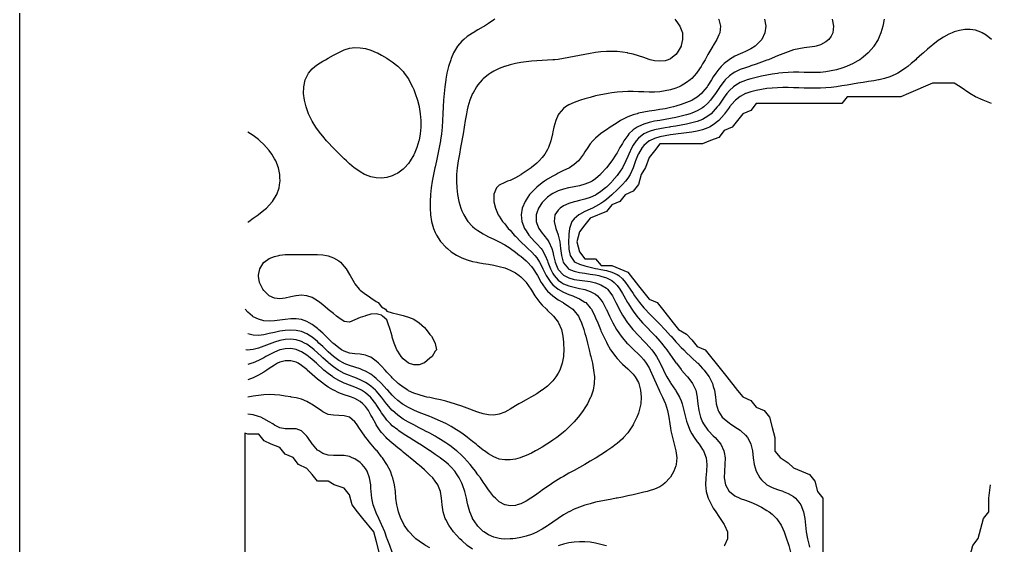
# Model space of a CAD drawing. Header units: metres. Extents: x 0 to 110, y 0 to 110.
# Drawn here: x 0 to 39.82, y 21.54 to 43.13 of the extents above; entities that cross this region are included whole.
import ezdxf

# ---------------------------------------------------------------- set-up
doc = ezdxf.new("R2010")
doc.units = ezdxf.units.M
for name, color, linetype in [('islands', 7, 'Continuous'), ('laser', 7, 'Continuous'), ('outline', 7, 'Continuous')]:
    doc.layers.add(name, color=color, linetype=linetype)

msp = doc.modelspace()

# ---------------------------------------------------------------- linework, layer by layer
at = {"layer": 'islands'}
for points in [[(39.9, 39.68), (39.55, 39.82), (39.24, 39.95), (39.01, 40.09), (38.61, 40.37), (38.36, 40.51), (37.48, 40.51), (36.49, 40.09), (36.17, 39.95), (33.97, 39.95), (33.75, 39.68), (30.24, 39.68), (30.02, 39.4), (29.69, 39.26), (29.47, 38.99), (29.25, 38.71), (28.92, 38.57), (28.7, 38.29), (28.36, 38.16), (28.04, 38.02), (26.28, 38.02), (26.06, 37.74), (25.85, 37.46), (25.7, 37.05), (25.52, 36.77), (25.41, 36.36), (25.19, 36.08), (24.86, 35.94), (24.64, 35.66), (24.31, 35.53), (24.09, 35.25), (23.43, 34.97), (23.21, 34.7), (22.99, 34.42), (22.88, 34), (22.99, 33.59), (23.21, 33.31), (23.65, 33.31), (23.87, 33.03), (24.31, 33.03), (24.64, 32.9), (24.97, 32.76), (25.41, 32.2), (25.63, 31.93), (25.85, 31.65), (26.17, 31.51), (26.39, 31.24), (26.83, 30.68), (27.05, 30.41), (27.38, 30.22), (27.6, 29.99), (27.82, 29.71), (28.15, 29.58), (28.81, 28.74), (29.03, 28.47), (29.47, 27.91), (29.69, 27.64), (30.02, 27.5), (30.24, 27.22), (30.57, 27.08), (30.79, 26.81), (30.9, 26.39), (31.01, 25.98), (31.01, 25.42), (31.22, 25.15), (31.55, 24.94), (31.77, 24.73), (32.1, 24.59), (32.43, 24.46), (32.65, 24.18), (32.76, 23.76), (32.98, 23.49), (32.98, 21.27)], [(14.76, 21.27), (14.65, 21.69), (14.54, 22.1), (14.1, 22.66), (13.88, 22.93), (13.66, 23.21), (13.55, 23.62), (13.33, 23.9), (12.92, 24.04), (12.67, 24.18), (12.23, 24.18), (12.01, 24.46), (11.79, 24.71), (11.46, 24.87), (11.24, 25.15), (10.91, 25.29), (10.69, 25.56), (10.33, 25.7), (10.04, 25.84), (9.82, 26.12), (9.38, 26.12), (9.25, 26.16), (9.25, 9.25)], [(39.02, 21.13), (39.13, 21.55), (39.35, 21.83), (39.46, 22.24), (39.57, 22.66), (39.79, 22.93), (39.79, 23.49), (39.85, 24.04)]]:
    msp.add_lwpolyline(points, dxfattribs=at)
at = {"layer": 'laser'}
for points in [[(19.515, 43.137), (19.477, 43.11), (19.258, 42.965), (19.084, 42.86), (19.038, 42.832), (18.819, 42.705), (18.618, 42.584), (18.599, 42.572), (18.38, 42.424), (18.237, 42.307), (18.16, 42.235), (17.987, 42.03), (17.94, 41.964), (17.821, 41.753), (17.721, 41.526), (17.703, 41.476), (17.615, 41.2), (17.547, 40.923), (17.501, 40.682), (17.495, 40.646), (17.457, 40.369), (17.429, 40.093), (17.409, 39.816), (17.394, 39.539), (17.381, 39.262), (17.367, 38.986), (17.346, 38.709), (17.318, 38.432), (17.282, 38.17), (17.28, 38.155), (17.231, 37.878), (17.174, 37.602), (17.114, 37.325), (17.062, 37.084), (17.054, 37.048), (16.996, 36.771), (16.945, 36.495), (16.904, 36.218), (16.874, 35.941), (16.857, 35.664), (16.857, 35.387), (16.876, 35.111), (16.919, 34.834), (16.994, 34.557), (17.062, 34.388), (17.112, 34.28), (17.282, 34.018), (17.293, 34.004), (17.501, 33.78), (17.563, 33.727), (17.721, 33.598), (17.94, 33.462), (17.966, 33.45), (18.16, 33.347), (18.38, 33.263), (18.599, 33.205), (18.768, 33.173), (18.819, 33.162), (19.038, 33.121), (19.258, 33.084), (19.477, 33.044), (19.697, 32.995), (19.917, 32.934), (20.015, 32.897), (20.136, 32.846), (20.356, 32.727), (20.517, 32.62), (20.575, 32.574), (20.795, 32.349), (20.8, 32.343), (20.985, 32.066), (21.015, 32.021), (21.157, 31.789), (21.234, 31.679), (21.364, 31.513), (21.454, 31.405), (21.629, 31.236), (21.673, 31.189), (21.893, 30.983), (21.919, 30.959), (22.112, 30.709), (22.131, 30.682), (22.243, 30.406), (22.305, 30.129), (22.332, 29.885), (22.335, 29.852), (22.343, 29.575), (22.332, 29.345), (22.329, 29.299), (22.277, 29.022), (22.18, 28.745), (22.112, 28.611), (22.021, 28.468), (21.893, 28.306), (21.782, 28.191), (21.673, 28.09), (21.454, 27.918), (21.448, 27.915), (21.234, 27.775), (21.015, 27.648), (20.995, 27.638), (20.795, 27.527), (20.575, 27.404), (20.501, 27.361), (20.356, 27.272), (20.136, 27.136), (20.045, 27.084), (19.917, 27.016), (19.697, 26.932), (19.477, 26.897), (19.258, 26.906), (19.038, 26.951), (18.819, 27.016), (18.623, 27.084), (18.599, 27.092), (18.38, 27.177), (18.16, 27.259), (17.94, 27.333), (17.853, 27.361), (17.721, 27.403), (17.501, 27.466), (17.282, 27.52), (17.062, 27.568), (16.843, 27.613), (16.726, 27.638), (16.623, 27.662), (16.403, 27.723), (16.184, 27.799), (15.964, 27.897), (15.935, 27.915), (15.745, 28.038), (15.551, 28.191), (15.525, 28.213), (15.305, 28.426), (15.265, 28.468), (15.086, 28.662), (15.005, 28.745), (14.866, 28.9), (14.736, 29.022), (14.647, 29.112), (14.427, 29.267), (14.346, 29.299), (14.208, 29.356), (13.988, 29.392), (13.768, 29.409), (13.549, 29.443), (13.329, 29.517), (13.224, 29.575), (13.11, 29.65), (12.89, 29.828), (12.864, 29.852), (12.671, 30.044), (12.582, 30.129), (12.451, 30.259), (12.282, 30.406), (12.231, 30.452), (12.012, 30.62), (11.895, 30.682), (11.792, 30.743), (11.573, 30.819), (11.353, 30.846), (11.134, 30.84), (10.914, 30.815), (10.694, 30.786), (10.475, 30.762), (10.255, 30.752), (10.036, 30.769), (9.816, 30.826), (9.596, 30.934), (9.56, 30.959), (9.377, 31.121), (9.268, 31.236)], [(28.698, 43.137), (28.7, 43.131), (28.773, 42.86), (28.74, 42.584), (28.7, 42.502), (28.623, 42.307), (28.48, 42.065), (28.463, 42.03), (28.299, 41.753), (28.261, 41.692), (28.138, 41.476), (28.041, 41.31), (27.975, 41.2), (27.821, 40.964), (27.791, 40.923), (27.602, 40.711), (27.529, 40.646), (27.382, 40.538), (27.163, 40.409), (27.078, 40.369), (26.943, 40.315), (26.724, 40.245), (26.504, 40.195), (26.284, 40.163), (26.065, 40.149), (25.845, 40.148), (25.626, 40.154), (25.406, 40.161), (25.186, 40.167), (24.967, 40.167), (24.747, 40.159), (24.528, 40.143), (24.308, 40.117), (24.157, 40.093), (24.089, 40.082), (23.869, 40.039), (23.649, 39.989), (23.43, 39.933), (23.21, 39.872), (23.028, 39.816), (22.991, 39.804), (22.771, 39.724), (22.552, 39.623), (22.416, 39.539), (22.332, 39.475), (22.145, 39.262), (22.112, 39.209), (22.015, 38.986), (21.935, 38.709), (21.893, 38.524), (21.875, 38.432), (21.813, 38.155), (21.721, 37.878), (21.673, 37.787), (21.571, 37.602), (21.454, 37.46), (21.332, 37.325), (21.234, 37.239), (21.015, 37.058), (21.002, 37.048), (20.795, 36.901), (20.597, 36.771), (20.575, 36.756), (20.356, 36.629), (20.136, 36.527), (20.034, 36.495), (19.917, 36.442), (19.697, 36.335), (19.574, 36.218), (19.477, 35.966), (19.472, 35.941), (19.471, 35.664), (19.477, 35.64), (19.533, 35.387), (19.655, 35.111), (19.697, 35.055), (19.833, 34.834), (19.917, 34.746), (20.057, 34.557), (20.136, 34.482), (20.309, 34.28), (20.356, 34.238), (20.575, 34.011), (20.582, 34.004), (20.795, 33.802), (20.873, 33.727), (21.015, 33.593), (21.148, 33.45), (21.234, 33.346), (21.343, 33.173), (21.454, 32.97), (21.486, 32.897), (21.622, 32.62), (21.673, 32.536), (21.806, 32.343), (21.893, 32.244), (22.11, 32.066), (22.112, 32.064), (22.332, 31.937), (22.552, 31.846), (22.716, 31.789), (22.771, 31.765), (22.991, 31.663), (23.21, 31.535), (23.241, 31.513), (23.43, 31.302), (23.478, 31.236), (23.622, 30.959), (23.649, 30.893), (23.737, 30.682), (23.849, 30.406), (23.869, 30.355), (23.969, 30.129), (24.089, 29.882), (24.105, 29.852), (24.265, 29.575), (24.308, 29.506), (24.462, 29.299), (24.528, 29.214), (24.716, 29.022), (24.747, 28.988), (24.967, 28.794), (25.025, 28.745), (25.186, 28.578), (25.274, 28.468), (25.406, 28.234), (25.425, 28.191), (25.493, 27.915), (25.519, 27.638), (25.501, 27.361), (25.44, 27.084), (25.406, 26.978), (25.336, 26.808), (25.202, 26.531), (25.186, 26.503), (25.028, 26.254), (24.967, 26.174), (24.797, 25.977), (24.747, 25.929), (24.528, 25.732), (24.49, 25.701), (24.308, 25.566), (24.107, 25.424), (24.089, 25.412), (23.869, 25.272), (23.672, 25.147), (23.649, 25.134), (23.43, 25.003), (23.21, 24.874), (23.204, 24.87), (22.991, 24.751), (22.771, 24.628), (22.71, 24.593), (22.552, 24.507), (22.332, 24.382), (22.221, 24.317), (22.112, 24.252), (21.893, 24.115), (21.778, 24.04), (21.673, 23.968), (21.454, 23.814), (21.38, 23.763), (21.234, 23.655), (21.015, 23.502), (20.988, 23.486), (20.795, 23.364), (20.575, 23.256), (20.424, 23.21), (20.356, 23.189), (20.136, 23.172), (19.941, 23.21), (19.917, 23.215), (19.697, 23.335), (19.539, 23.486), (19.477, 23.542), (19.311, 23.763), (19.258, 23.824), (19.116, 24.04), (19.038, 24.138), (18.923, 24.317), (18.819, 24.451), (18.721, 24.593), (18.599, 24.744), (18.502, 24.87), (18.38, 25.007), (18.252, 25.147), (18.16, 25.237), (17.954, 25.424), (17.94, 25.435), (17.721, 25.606), (17.586, 25.701), (17.501, 25.758), (17.282, 25.897), (17.147, 25.977), (17.062, 26.026), (16.843, 26.148), (16.646, 26.254), (16.623, 26.266), (16.403, 26.378), (16.184, 26.49), (16.109, 26.531), (15.964, 26.607), (15.745, 26.736), (15.643, 26.808), (15.525, 26.891), (15.311, 27.084), (15.305, 27.089), (15.086, 27.343), (15.073, 27.361), (14.866, 27.628), (14.859, 27.638), (14.647, 27.885), (14.617, 27.915), (14.427, 28.086), (14.276, 28.191), (14.208, 28.237), (13.988, 28.348), (13.768, 28.435), (13.679, 28.468), (13.549, 28.517), (13.329, 28.609), (13.11, 28.725), (13.079, 28.745), (12.89, 28.872), (12.703, 29.022), (12.671, 29.049), (12.451, 29.247), (12.396, 29.299), (12.231, 29.453), (12.093, 29.575), (12.012, 29.645), (11.792, 29.804), (11.703, 29.852), (11.573, 29.919), (11.353, 29.984), (11.134, 30.006), (10.914, 29.995), (10.694, 29.956), (10.475, 29.894), (10.357, 29.852), (10.255, 29.812), (10.036, 29.723), (9.816, 29.642), (9.596, 29.586), (9.47, 29.575), (9.377, 29.567), (9.292, 29.575)], [(26.903, 43.137), (26.943, 43.093), (27.109, 42.86), (27.163, 42.722), (27.208, 42.584), (27.219, 42.307), (27.163, 42.06), (27.155, 42.03), (26.995, 41.753), (26.943, 41.694), (26.724, 41.518), (26.629, 41.476), (26.504, 41.433), (26.284, 41.412), (26.065, 41.435), (25.892, 41.476), (25.845, 41.49), (25.626, 41.568), (25.406, 41.643), (25.186, 41.705), (24.967, 41.752), (24.962, 41.753), (24.747, 41.791), (24.528, 41.813), (24.308, 41.82), (24.089, 41.814), (23.869, 41.796), (23.649, 41.767), (23.574, 41.753), (23.43, 41.73), (23.21, 41.689), (22.991, 41.646), (22.771, 41.603), (22.552, 41.562), (22.332, 41.524), (22.112, 41.492), (21.98, 41.476), (21.893, 41.468), (21.673, 41.452), (21.454, 41.439), (21.234, 41.427), (21.015, 41.412), (20.795, 41.391), (20.575, 41.362), (20.356, 41.322), (20.136, 41.269), (19.917, 41.201), (19.913, 41.2), (19.697, 41.116), (19.477, 41.012), (19.33, 40.923), (19.258, 40.876), (19.038, 40.698), (18.987, 40.646), (18.819, 40.449), (18.763, 40.369), (18.603, 40.093), (18.599, 40.085), (18.493, 39.816), (18.409, 39.539), (18.38, 39.418), (18.347, 39.262), (18.3, 38.986), (18.257, 38.709), (18.211, 38.432), (18.16, 38.158), (18.16, 38.155), (18.109, 37.878), (18.056, 37.602), (18.007, 37.325), (17.968, 37.048), (17.945, 36.771), (17.94, 36.52), (17.94, 36.495), (17.94, 36.483), (17.953, 36.218), (17.984, 35.941), (18.037, 35.664), (18.117, 35.387), (18.16, 35.281), (18.235, 35.111), (18.38, 34.879), (18.411, 34.834), (18.599, 34.637), (18.688, 34.557), (18.819, 34.465), (19.038, 34.332), (19.129, 34.28), (19.258, 34.217), (19.477, 34.112), (19.692, 34.004), (19.697, 34.001), (19.917, 33.878), (20.136, 33.741), (20.155, 33.727), (20.356, 33.582), (20.529, 33.45), (20.575, 33.414), (20.795, 33.226), (20.849, 33.173), (21.015, 32.991), (21.082, 32.897), (21.234, 32.663), (21.257, 32.62), (21.414, 32.343), (21.454, 32.282), (21.606, 32.066), (21.673, 31.985), (21.886, 31.789), (21.893, 31.783), (22.112, 31.622), (22.311, 31.513), (22.332, 31.498), (22.552, 31.35), (22.713, 31.236), (22.771, 31.172), (22.943, 30.959), (22.991, 30.865), (23.075, 30.682), (23.167, 30.406), (23.21, 30.248), (23.243, 30.129), (23.312, 29.852), (23.382, 29.575), (23.43, 29.38), (23.451, 29.299), (23.515, 29.022), (23.568, 28.745), (23.598, 28.468), (23.593, 28.191), (23.543, 27.915), (23.448, 27.638), (23.43, 27.598), (23.314, 27.361), (23.21, 27.188), (23.144, 27.084), (22.991, 26.876), (22.937, 26.808), (22.771, 26.618), (22.69, 26.531), (22.552, 26.396), (22.397, 26.254), (22.332, 26.199), (22.112, 26.022), (22.054, 25.977), (21.893, 25.862), (21.673, 25.714), (21.653, 25.701), (21.454, 25.579), (21.234, 25.453), (21.178, 25.424), (21.015, 25.341), (20.795, 25.24), (20.575, 25.156), (20.546, 25.147), (20.356, 25.092), (20.136, 25.056), (19.917, 25.054), (19.697, 25.094), (19.563, 25.147), (19.477, 25.179), (19.258, 25.306), (19.095, 25.424), (19.038, 25.463), (18.819, 25.638), (18.745, 25.701), (18.599, 25.818), (18.395, 25.977), (18.38, 25.989), (18.16, 26.151), (18.006, 26.254), (17.94, 26.297), (17.721, 26.429), (17.53, 26.531), (17.501, 26.546), (17.282, 26.653), (17.062, 26.749), (16.916, 26.808), (16.843, 26.837), (16.623, 26.922), (16.403, 27.006), (16.211, 27.084), (16.184, 27.096), (15.964, 27.203), (15.745, 27.332), (15.705, 27.361), (15.525, 27.5), (15.381, 27.638), (15.305, 27.711), (15.121, 27.915), (15.086, 27.952), (14.866, 28.189), (14.864, 28.191), (14.647, 28.401), (14.56, 28.468), (14.427, 28.574), (14.208, 28.7), (14.095, 28.745), (13.988, 28.79), (13.768, 28.86), (13.549, 28.928), (13.329, 29.013), (13.314, 29.022), (13.11, 29.14), (12.891, 29.299), (12.89, 29.299), (12.671, 29.497), (12.587, 29.575), (12.451, 29.708), (12.295, 29.852), (12.231, 29.911), (12.012, 30.09), (11.953, 30.129), (11.792, 30.234), (11.573, 30.327), (11.353, 30.373), (11.134, 30.382), (10.914, 30.366), (10.694, 30.334), (10.475, 30.291), (10.255, 30.241), (10.036, 30.194), (9.816, 30.164), (9.596, 30.171), (9.377, 30.227)], [(30.579, 43.137), (30.63, 42.86), (30.598, 42.584), (30.466, 42.307), (30.456, 42.296), (30.237, 42.07), (30.193, 42.03), (30.017, 41.925), (29.798, 41.811), (29.681, 41.753), (29.578, 41.713), (29.358, 41.617), (29.139, 41.485), (29.127, 41.476), (28.919, 41.32), (28.805, 41.2), (28.7, 41.084), (28.582, 40.923), (28.48, 40.772), (28.4, 40.646), (28.261, 40.426), (28.221, 40.369), (28.041, 40.139), (27.995, 40.093), (27.821, 39.947), (27.617, 39.816), (27.602, 39.808), (27.382, 39.717), (27.163, 39.637), (26.943, 39.566), (26.851, 39.539), (26.724, 39.51), (26.504, 39.467), (26.284, 39.431), (26.065, 39.4), (25.845, 39.368), (25.626, 39.329), (25.406, 39.279), (25.348, 39.262), (25.186, 39.218), (24.967, 39.136), (24.747, 39.025), (24.675, 38.986), (24.528, 38.891), (24.308, 38.744), (24.25, 38.709), (24.089, 38.595), (23.869, 38.444), (23.852, 38.432), (23.649, 38.265), (23.54, 38.155), (23.43, 38.023), (23.328, 37.878), (23.21, 37.697), (23.152, 37.602), (22.991, 37.385), (22.943, 37.325), (22.771, 37.183), (22.581, 37.048), (22.552, 37.034), (22.332, 36.93), (22.112, 36.82), (22.029, 36.771), (21.893, 36.706), (21.673, 36.577), (21.555, 36.495), (21.454, 36.426), (21.234, 36.247), (21.202, 36.218), (21.015, 36.028), (20.939, 35.941), (20.795, 35.732), (20.751, 35.664), (20.635, 35.387), (20.593, 35.111), (20.623, 34.834), (20.728, 34.557), (20.795, 34.455), (20.908, 34.28), (21.015, 34.161), (21.159, 34.004), (21.234, 33.928), (21.414, 33.727), (21.454, 33.674), (21.579, 33.45), (21.673, 33.223), (21.689, 33.173), (21.794, 32.897), (21.893, 32.709), (21.949, 32.62), (22.112, 32.438), (22.245, 32.343), (22.332, 32.288), (22.552, 32.199), (22.771, 32.141), (22.991, 32.096), (23.136, 32.066), (23.21, 32.047), (23.43, 31.971), (23.649, 31.853), (23.732, 31.789), (23.869, 31.626), (23.944, 31.513), (24.086, 31.236), (24.089, 31.229), (24.212, 30.959), (24.308, 30.762), (24.35, 30.682), (24.508, 30.406), (24.528, 30.374), (24.698, 30.129), (24.747, 30.065), (24.933, 29.852), (24.967, 29.816), (25.186, 29.604), (25.218, 29.575), (25.406, 29.399), (25.504, 29.299), (25.626, 29.162), (25.728, 29.022), (25.845, 28.831), (25.89, 28.745), (26.015, 28.468), (26.065, 28.348), (26.131, 28.191), (26.255, 27.915), (26.284, 27.85), (26.389, 27.638), (26.504, 27.379), (26.512, 27.361), (26.596, 27.084), (26.65, 26.808), (26.693, 26.531), (26.724, 26.359), (26.741, 26.254), (26.801, 25.977), (26.873, 25.701), (26.943, 25.424), (26.943, 25.424), (26.978, 25.147), (26.957, 24.87), (26.943, 24.82), (26.861, 24.593), (26.724, 24.355), (26.694, 24.317), (26.504, 24.111), (26.409, 24.04), (26.284, 23.954), (26.065, 23.854), (25.845, 23.786), (25.758, 23.763), (25.626, 23.73), (25.406, 23.679), (25.186, 23.629), (24.967, 23.581), (24.747, 23.535), (24.528, 23.492), (24.496, 23.486), (24.308, 23.451), (24.089, 23.41), (23.869, 23.366), (23.649, 23.317), (23.43, 23.261), (23.259, 23.21), (23.21, 23.196), (22.991, 23.12), (22.771, 23.031), (22.569, 22.933), (22.552, 22.925), (22.332, 22.803), (22.112, 22.66), (22.107, 22.656), (21.893, 22.51), (21.715, 22.379), (21.673, 22.353), (21.454, 22.216), (21.254, 22.102), (21.234, 22.093), (21.015, 22.004), (20.795, 21.932), (20.575, 21.876), (20.356, 21.836), (20.257, 21.826), (20.136, 21.815), (19.917, 21.812), (19.771, 21.826), (19.697, 21.834), (19.477, 21.89), (19.258, 21.984), (19.065, 22.102), (19.038, 22.123), (18.819, 22.336), (18.781, 22.379), (18.602, 22.656), (18.599, 22.662), (18.487, 22.933), (18.409, 23.21), (18.38, 23.334), (18.347, 23.486), (18.279, 23.763), (18.188, 24.04), (18.16, 24.098), (18.055, 24.317), (17.94, 24.493), (17.87, 24.593), (17.721, 24.76), (17.61, 24.87), (17.501, 24.963), (17.282, 25.134), (17.264, 25.147), (17.062, 25.284), (16.857, 25.424), (16.843, 25.433), (16.623, 25.574), (16.432, 25.701), (16.403, 25.718), (16.184, 25.854), (15.992, 25.977), (15.964, 25.994), (15.745, 26.131), (15.57, 26.254), (15.525, 26.285), (15.305, 26.462), (15.236, 26.531), (15.086, 26.688), (14.995, 26.808), (14.866, 26.987), (14.807, 27.084), (14.647, 27.332), (14.628, 27.361), (14.427, 27.613), (14.404, 27.638), (14.208, 27.805), (14.037, 27.915), (13.988, 27.942), (13.768, 28.037), (13.549, 28.121), (13.376, 28.191), (13.329, 28.21), (13.11, 28.312), (12.89, 28.445), (12.857, 28.468), (12.671, 28.6), (12.497, 28.745), (12.451, 28.784), (12.231, 28.981), (12.188, 29.022), (12.012, 29.178), (11.871, 29.299), (11.792, 29.36), (11.573, 29.498), (11.392, 29.575), (11.353, 29.589), (11.134, 29.625), (10.914, 29.619), (10.701, 29.575), (10.694, 29.574), (10.475, 29.485), (10.255, 29.373), (10.117, 29.299), (10.036, 29.249), (9.816, 29.131), (9.596, 29.037), (9.545, 29.022), (9.377, 28.967)], [(33.356, 43.137), (33.409, 42.86), (33.379, 42.584), (33.311, 42.445), (33.22, 42.307), (33.091, 42.208), (32.872, 42.089), (32.705, 42.03), (32.652, 42.019), (32.433, 41.987), (32.213, 41.961), (31.993, 41.927), (31.774, 41.876), (31.554, 41.804), (31.436, 41.753), (31.335, 41.722), (31.115, 41.638), (30.895, 41.545), (30.743, 41.476), (30.676, 41.453), (30.456, 41.372), (30.237, 41.294), (30.017, 41.22), (29.96, 41.2), (29.798, 41.149), (29.578, 41.07), (29.358, 40.964), (29.296, 40.923), (29.139, 40.815), (28.966, 40.646), (28.919, 40.597), (28.749, 40.369), (28.7, 40.299), (28.565, 40.093), (28.48, 39.967), (28.366, 39.816), (28.261, 39.694), (28.089, 39.539), (28.041, 39.503), (27.821, 39.379), (27.602, 39.285), (27.536, 39.262), (27.382, 39.217), (27.163, 39.161), (26.943, 39.111), (26.724, 39.067), (26.504, 39.026), (26.284, 38.986), (26.28, 38.986), (26.065, 38.95), (25.845, 38.904), (25.626, 38.839), (25.406, 38.74), (25.353, 38.709), (25.186, 38.595), (25.014, 38.432), (24.967, 38.373), (24.807, 38.155), (24.747, 38.045), (24.644, 37.878), (24.528, 37.658), (24.489, 37.602), (24.308, 37.326), (24.308, 37.325), (24.09, 37.048), (24.089, 37.046), (23.869, 36.792), (23.85, 36.771), (23.649, 36.593), (23.512, 36.495), (23.43, 36.45), (23.21, 36.366), (22.991, 36.309), (22.771, 36.266), (22.552, 36.223), (22.529, 36.218), (22.332, 36.172), (22.112, 36.096), (21.893, 35.988), (21.819, 35.941), (21.673, 35.833), (21.494, 35.664), (21.454, 35.613), (21.303, 35.387), (21.234, 35.194), (21.208, 35.111), (21.209, 34.834), (21.234, 34.763), (21.314, 34.557), (21.454, 34.367), (21.517, 34.28), (21.673, 34.091), (21.728, 34.004), (21.854, 33.727), (21.893, 33.59), (21.924, 33.45), (21.99, 33.173), (22.099, 32.897), (22.112, 32.876), (22.332, 32.636), (22.357, 32.62), (22.552, 32.525), (22.771, 32.466), (22.991, 32.433), (23.21, 32.406), (23.43, 32.375), (23.59, 32.343), (23.649, 32.327), (23.869, 32.239), (24.089, 32.104), (24.133, 32.066), (24.308, 31.837), (24.339, 31.789), (24.481, 31.513), (24.528, 31.418), (24.619, 31.236), (24.747, 31.003), (24.773, 30.959), (24.955, 30.682), (24.967, 30.666), (25.174, 30.406), (25.186, 30.391), (25.406, 30.156), (25.432, 30.129), (25.626, 29.935), (25.706, 29.852), (25.845, 29.702), (25.952, 29.575), (26.065, 29.421), (26.147, 29.299), (26.284, 29.049), (26.299, 29.022), (26.433, 28.745), (26.504, 28.595), (26.573, 28.468), (26.724, 28.215), (26.74, 28.191), (26.932, 27.915), (26.943, 27.896), (27.096, 27.638), (27.163, 27.475), (27.205, 27.361), (27.275, 27.084), (27.336, 26.808), (27.382, 26.645), (27.416, 26.531), (27.532, 26.254), (27.602, 26.128), (27.698, 25.977), (27.821, 25.801), (27.9, 25.701), (28.041, 25.487), (28.081, 25.424), (28.185, 25.147), (28.217, 24.87), (28.201, 24.593), (28.17, 24.317), (28.157, 24.04), (28.188, 23.763), (28.261, 23.529), (28.274, 23.486), (28.407, 23.21), (28.48, 23.08), (28.579, 22.933), (28.7, 22.738), (28.767, 22.656), (28.919, 22.404), (28.941, 22.379), (29.057, 22.102), (29.055, 21.826), (28.94, 21.549), (28.919, 21.517)], [(35.491, 43.137), (35.44, 42.86), (35.358, 42.584), (35.287, 42.421), (35.239, 42.307), (35.071, 42.03), (35.067, 42.026), (34.848, 41.77), (34.833, 41.753), (34.628, 41.586), (34.487, 41.476), (34.409, 41.432), (34.189, 41.314), (33.97, 41.207), (33.952, 41.2), (33.75, 41.131), (33.53, 41.068), (33.311, 41.017), (33.091, 40.981), (32.872, 40.957), (32.652, 40.946), (32.433, 40.947), (32.213, 40.954), (31.993, 40.962), (31.774, 40.965), (31.554, 40.959), (31.335, 40.943), (31.169, 40.923), (31.115, 40.917), (30.895, 40.884), (30.676, 40.844), (30.456, 40.798), (30.237, 40.748), (30.017, 40.693), (29.865, 40.646), (29.798, 40.625), (29.578, 40.536), (29.358, 40.407), (29.313, 40.369), (29.139, 40.211), (29.04, 40.093), (28.919, 39.934), (28.839, 39.816), (28.7, 39.616), (28.643, 39.539), (28.48, 39.347), (28.39, 39.262), (28.261, 39.158), (28.041, 39.031), (27.932, 38.986), (27.821, 38.944), (27.602, 38.882), (27.382, 38.833), (27.163, 38.791), (26.943, 38.753), (26.724, 38.717), (26.675, 38.709), (26.504, 38.682), (26.284, 38.645), (26.065, 38.598), (25.845, 38.532), (25.629, 38.432), (25.626, 38.43), (25.406, 38.26), (25.308, 38.155), (25.186, 37.973), (25.13, 37.878), (25.006, 37.602), (24.967, 37.503), (24.887, 37.325), (24.752, 37.048), (24.747, 37.04), (24.566, 36.771), (24.528, 36.724), (24.334, 36.495), (24.308, 36.468), (24.089, 36.246), (24.058, 36.218), (23.869, 36.066), (23.682, 35.941), (23.649, 35.922), (23.43, 35.827), (23.21, 35.756), (22.991, 35.7), (22.842, 35.664), (22.771, 35.646), (22.552, 35.577), (22.332, 35.478), (22.19, 35.387), (22.112, 35.303), (21.98, 35.111), (21.946, 34.834), (22.018, 34.557), (22.112, 34.292), (22.115, 34.28), (22.176, 34.004), (22.211, 33.727), (22.243, 33.45), (22.313, 33.173), (22.332, 33.137), (22.535, 32.897), (22.552, 32.885), (22.771, 32.796), (22.991, 32.749), (23.21, 32.716), (23.43, 32.683), (23.649, 32.645), (23.775, 32.62), (23.869, 32.596), (24.089, 32.523), (24.308, 32.414), (24.408, 32.343), (24.528, 32.214), (24.641, 32.066), (24.747, 31.888), (24.805, 31.789), (24.959, 31.513), (24.967, 31.5), (25.132, 31.236), (25.186, 31.155), (25.334, 30.959), (25.406, 30.87), (25.573, 30.682), (25.626, 30.626), (25.841, 30.406), (25.845, 30.401), (26.065, 30.176), (26.11, 30.129), (26.284, 29.932), (26.354, 29.852), (26.504, 29.659), (26.571, 29.575), (26.724, 29.357), (26.769, 29.299), (26.943, 29.047), (26.964, 29.022), (27.163, 28.763), (27.178, 28.745), (27.382, 28.507), (27.417, 28.468), (27.602, 28.227), (27.626, 28.191), (27.755, 27.915), (27.818, 27.638), (27.821, 27.607), (27.85, 27.361), (27.887, 27.084), (27.953, 26.808), (28.041, 26.604), (28.078, 26.531), (28.261, 26.283), (28.286, 26.254), (28.48, 26.051), (28.555, 25.977), (28.7, 25.803), (28.782, 25.701), (28.91, 25.424), (28.919, 25.368), (28.959, 25.147), (28.956, 24.87), (28.933, 24.593), (28.928, 24.317), (28.982, 24.04), (29.136, 23.763), (29.139, 23.76), (29.358, 23.59), (29.566, 23.486), (29.578, 23.481), (29.798, 23.401), (30.017, 23.319), (30.237, 23.226), (30.271, 23.21), (30.456, 23.113), (30.676, 22.988), (30.765, 22.933), (30.895, 22.827), (31.075, 22.656), (31.115, 22.603), (31.26, 22.379), (31.335, 22.225), (31.387, 22.102), (31.487, 21.826), (31.554, 21.623), (31.576, 21.549), (31.652, 21.272)], [(39.895, 42.307), (39.679, 42.49), (39.51, 42.584), (39.459, 42.613), (39.239, 42.687), (39.02, 42.717), (38.8, 42.713), (38.581, 42.68), (38.361, 42.617), (38.284, 42.584), (38.142, 42.527), (37.922, 42.409), (37.777, 42.307), (37.702, 42.26), (37.483, 42.09), (37.418, 42.03), (37.263, 41.906), (37.1, 41.753), (37.044, 41.708), (36.824, 41.511), (36.789, 41.476), (36.604, 41.324), (36.461, 41.2), (36.385, 41.144), (36.165, 40.993), (36.052, 40.923), (35.946, 40.87), (35.726, 40.78), (35.507, 40.708), (35.287, 40.652), (35.262, 40.646), (35.067, 40.612), (34.848, 40.578), (34.628, 40.544), (34.409, 40.51), (34.189, 40.473), (33.97, 40.436), (33.75, 40.4), (33.535, 40.369), (33.53, 40.369), (33.311, 40.344), (33.091, 40.325), (32.872, 40.311), (32.652, 40.304), (32.433, 40.304), (32.213, 40.31), (31.993, 40.319), (31.774, 40.328), (31.554, 40.334), (31.335, 40.335), (31.115, 40.328), (30.895, 40.314), (30.676, 40.291), (30.456, 40.259), (30.237, 40.217), (30.017, 40.162), (29.812, 40.093), (29.798, 40.087), (29.578, 39.965), (29.389, 39.816), (29.358, 39.788), (29.148, 39.539), (29.139, 39.528), (28.945, 39.262), (28.919, 39.23), (28.706, 38.986), (28.7, 38.979), (28.48, 38.799), (28.321, 38.709), (28.261, 38.677), (28.041, 38.596), (27.821, 38.542), (27.602, 38.505), (27.382, 38.475), (27.163, 38.447), (27.038, 38.432), (26.943, 38.42), (26.724, 38.389), (26.504, 38.354), (26.284, 38.31), (26.065, 38.247), (25.855, 38.155), (25.845, 38.149), (25.626, 37.964), (25.553, 37.878), (25.406, 37.621), (25.396, 37.602), (25.292, 37.325), (25.19, 37.048), (25.186, 37.039), (25.062, 36.771), (24.967, 36.621), (24.876, 36.495), (24.747, 36.352), (24.621, 36.218), (24.528, 36.132), (24.324, 35.941), (24.308, 35.927), (24.089, 35.742), (23.986, 35.664), (23.869, 35.58), (23.649, 35.45), (23.52, 35.387), (23.43, 35.343), (23.21, 35.245), (22.991, 35.132), (22.955, 35.111), (22.771, 34.95), (22.679, 34.834), (22.58, 34.557), (22.552, 34.317), (22.548, 34.28), (22.539, 34.004), (22.548, 33.727), (22.552, 33.702), (22.601, 33.45), (22.771, 33.202), (22.806, 33.173), (22.991, 33.086), (23.21, 33.018), (23.43, 32.963), (23.649, 32.915), (23.742, 32.897), (23.869, 32.871), (24.089, 32.824), (24.308, 32.763), (24.528, 32.665), (24.596, 32.62), (24.747, 32.483), (24.871, 32.343), (24.967, 32.206), (25.066, 32.066), (25.186, 31.879), (25.251, 31.789), (25.406, 31.571), (25.454, 31.513), (25.626, 31.303), (25.687, 31.236), (25.845, 31.066), (25.951, 30.959), (26.065, 30.845), (26.227, 30.682), (26.284, 30.624), (26.492, 30.406), (26.504, 30.393), (26.724, 30.15), (26.743, 30.129), (26.943, 29.906), (26.995, 29.852), (27.163, 29.674), (27.264, 29.575), (27.382, 29.454), (27.548, 29.299), (27.602, 29.245), (27.821, 29.038), (27.838, 29.022), (28.041, 28.814), (28.105, 28.745), (28.261, 28.541), (28.311, 28.468), (28.446, 28.191), (28.48, 28.068), (28.524, 27.915), (28.565, 27.638), (28.601, 27.361), (28.673, 27.084), (28.7, 27.031), (28.849, 26.808), (28.919, 26.738), (29.139, 26.561), (29.184, 26.531), (29.358, 26.416), (29.578, 26.272), (29.604, 26.254), (29.798, 26.079), (29.884, 25.977), (30.017, 25.712), (30.022, 25.701), (30.083, 25.424), (30.12, 25.147), (30.16, 24.87), (30.237, 24.595), (30.237, 24.593), (30.386, 24.317), (30.456, 24.241), (30.676, 24.041), (30.678, 24.04), (30.895, 23.925), (31.115, 23.84), (31.335, 23.769), (31.35, 23.763), (31.554, 23.684), (31.774, 23.554), (31.853, 23.486), (31.993, 23.329), (32.072, 23.21), (32.183, 22.933), (32.213, 22.789), (32.234, 22.656), (32.263, 22.379), (32.296, 22.102), (32.344, 21.826), (32.412, 21.549), (32.433, 21.477)], [(14.208, 36.751), (14.17, 36.771), (13.988, 36.871), (13.768, 37.028), (13.745, 37.048), (13.549, 37.211), (13.426, 37.325), (13.329, 37.414), (13.138, 37.602), (13.11, 37.629), (12.89, 37.853), (12.866, 37.878), (12.671, 38.086), (12.609, 38.155), (12.451, 38.335), (12.372, 38.432), (12.231, 38.617), (12.167, 38.709), (12.012, 38.961), (11.997, 38.986), (11.865, 39.262), (11.792, 39.461), (11.763, 39.539), (11.694, 39.816), (11.661, 40.093), (11.67, 40.369), (11.731, 40.646), (11.792, 40.791), (11.866, 40.923), (12.012, 41.099), (12.128, 41.2), (12.231, 41.278), (12.451, 41.413), (12.569, 41.476), (12.671, 41.536), (12.89, 41.659), (13.077, 41.753), (13.11, 41.773), (13.329, 41.879), (13.549, 41.947), (13.768, 41.976), (13.988, 41.969), (14.208, 41.933), (14.427, 41.868), (14.647, 41.778), (14.693, 41.753), (14.866, 41.67), (15.086, 41.541), (15.178, 41.476), (15.305, 41.392), (15.525, 41.215), (15.54, 41.2), (15.745, 40.991), (15.795, 40.923), (15.964, 40.688), (15.987, 40.646), (16.131, 40.369), (16.184, 40.26), (16.246, 40.093), (16.336, 39.816), (16.403, 39.558), (16.407, 39.539), (16.452, 39.262), (16.475, 38.986), (16.475, 38.709), (16.45, 38.432), (16.403, 38.171), (16.4, 38.155), (16.313, 37.878), (16.199, 37.602), (16.184, 37.57), (16.032, 37.325), (15.964, 37.223), (15.801, 37.048), (15.745, 36.987), (15.525, 36.825), (15.411, 36.771), (15.305, 36.716), (15.086, 36.65), (14.866, 36.62), (14.647, 36.625), (14.427, 36.667), (14.208, 36.751)], [(9.377, 34.807), (9.414, 34.834), (9.596, 34.97), (9.795, 35.111), (9.816, 35.127), (10.036, 35.304), (10.135, 35.387), (10.255, 35.514), (10.389, 35.664), (10.475, 35.798), (10.561, 35.941), (10.662, 36.218), (10.694, 36.439), (10.702, 36.495), (10.694, 36.657), (10.689, 36.771), (10.628, 37.048), (10.519, 37.325), (10.475, 37.406), (10.361, 37.602), (10.255, 37.746), (10.147, 37.878), (10.036, 37.998), (9.866, 38.155), (9.816, 38.199), (9.596, 38.365), (9.491, 38.432), (9.377, 38.507)], [(15.964, 29.021), (15.963, 29.022), (15.745, 29.208), (15.666, 29.299), (15.525, 29.521), (15.494, 29.575), (15.386, 29.852), (15.305, 30.1), (15.294, 30.129), (15.218, 30.406), (15.123, 30.682), (15.086, 30.808), (14.903, 30.959), (14.866, 31.002), (14.647, 31.054), (14.427, 31.038), (14.208, 30.975), (14.179, 30.959), (13.988, 30.907), (13.768, 30.805), (13.549, 30.705), (13.329, 30.739), (13.11, 30.881), (13.008, 30.959), (12.89, 31.059), (12.671, 31.228), (12.661, 31.236), (12.451, 31.425), (12.327, 31.513), (12.231, 31.588), (12.012, 31.721), (11.792, 31.789), (11.789, 31.789), (11.573, 31.821), (11.353, 31.792), (11.344, 31.789), (11.134, 31.747), (10.914, 31.697), (10.694, 31.67), (10.475, 31.694), (10.255, 31.783), (10.247, 31.789), (10.036, 32.003), (9.99, 32.066), (9.86, 32.343), (9.816, 32.595), (9.813, 32.62), (9.816, 32.643), (9.868, 32.897), (10.036, 33.168), (10.041, 33.173), (10.255, 33.317), (10.475, 33.408), (10.652, 33.45), (10.694, 33.459), (10.914, 33.48), (11.134, 33.486), (11.353, 33.485), (11.573, 33.484), (11.792, 33.487), (12.012, 33.492), (12.231, 33.492), (12.451, 33.477), (12.61, 33.45), (12.671, 33.437), (12.89, 33.353), (13.11, 33.222), (13.173, 33.173), (13.329, 32.998), (13.412, 32.897), (13.549, 32.666), (13.579, 32.62), (13.735, 32.343), (13.768, 32.284), (13.948, 32.066), (13.988, 32.023), (14.208, 31.852), (14.313, 31.789), (14.427, 31.702), (14.647, 31.557), (14.719, 31.513), (14.866, 31.344), (15.032, 31.236), (15.086, 31.164), (15.305, 31.087), (15.525, 31.042), (15.745, 30.989), (15.828, 30.959), (15.964, 30.921), (16.184, 30.827), (16.403, 30.687), (16.408, 30.682), (16.623, 30.485), (16.698, 30.406), (16.843, 30.203), (16.908, 30.129), (17.06, 29.852), (17.062, 29.83), (17.122, 29.575), (17.062, 29.524), (16.944, 29.299), (16.843, 29.23), (16.623, 29.047), (16.584, 29.022), (16.403, 28.965), (16.184, 28.957), (15.964, 29.021)], [(18.599, 21.391), (18.383, 21.549), (18.38, 21.552), (18.16, 21.746), (18.075, 21.826), (17.94, 21.973), (17.821, 22.102), (17.721, 22.244), (17.621, 22.379), (17.501, 22.617), (17.48, 22.656), (17.393, 22.933), (17.352, 23.21), (17.327, 23.486), (17.282, 23.763), (17.282, 23.763), (17.167, 24.04), (17.062, 24.189), (16.967, 24.317), (16.843, 24.437), (16.687, 24.593), (16.623, 24.645), (16.403, 24.839), (16.37, 24.87), (16.184, 25.02), (16.039, 25.147), (15.964, 25.203), (15.745, 25.38), (15.695, 25.424), (15.525, 25.554), (15.356, 25.701), (15.305, 25.741), (15.086, 25.942), (15.052, 25.977), (14.866, 26.179), (14.808, 26.254), (14.647, 26.492), (14.624, 26.531), (14.475, 26.808), (14.427, 26.898), (14.321, 27.084), (14.208, 27.243), (14.101, 27.361), (13.988, 27.452), (13.768, 27.578), (13.626, 27.638), (13.549, 27.665), (13.329, 27.732), (13.11, 27.811), (12.9, 27.915), (12.89, 27.919), (12.671, 28.039), (12.463, 28.191), (12.451, 28.2), (12.231, 28.368), (12.119, 28.468), (12.012, 28.56), (11.814, 28.745), (11.792, 28.763), (11.573, 28.935), (11.441, 29.022), (11.353, 29.066), (11.134, 29.125), (10.914, 29.123), (10.694, 29.066), (10.599, 29.022), (10.475, 28.948), (10.255, 28.805), (10.158, 28.745), (10.036, 28.661), (9.816, 28.535), (9.678, 28.468), (9.596, 28.427), (9.377, 28.337)], [(16.843, 21.445), (16.666, 21.549), (16.623, 21.577), (16.403, 21.728), (16.275, 21.826), (16.184, 21.907), (15.99, 22.102), (15.964, 22.135), (15.795, 22.379), (15.745, 22.471), (15.659, 22.656), (15.556, 22.933), (15.525, 23.053), (15.491, 23.21), (15.455, 23.486), (15.431, 23.763), (15.396, 24.04), (15.329, 24.317), (15.305, 24.373), (15.23, 24.593), (15.086, 24.864), (15.083, 24.87), (14.9, 25.147), (14.866, 25.188), (14.678, 25.424), (14.647, 25.459), (14.438, 25.701), (14.427, 25.714), (14.214, 25.977), (14.208, 25.986), (14.02, 26.254), (13.988, 26.312), (13.834, 26.531), (13.768, 26.624), (13.55, 26.808), (13.549, 26.808), (13.329, 26.869), (13.11, 26.884), (12.89, 26.887), (12.671, 26.924), (12.451, 27.032), (12.383, 27.084), (12.231, 27.186), (12.012, 27.336), (11.966, 27.361), (11.792, 27.458), (11.573, 27.546), (11.353, 27.604), (11.153, 27.638), (11.134, 27.643), (10.914, 27.679), (10.694, 27.709), (10.475, 27.729), (10.255, 27.735), (10.036, 27.725), (9.816, 27.701), (9.596, 27.67), (9.377, 27.638), (9.374, 27.638)], [(15.302, 21.272), (15.198, 21.549), (15.092, 21.826), (15.086, 21.84), (14.993, 22.102), (14.878, 22.379), (14.866, 22.405), (14.752, 22.656), (14.647, 22.882), (14.622, 22.933), (14.518, 23.21), (14.458, 23.486), (14.434, 23.763), (14.427, 23.892), (14.418, 24.04), (14.374, 24.317), (14.272, 24.593), (14.208, 24.699), (14.069, 24.87), (13.988, 24.95), (13.768, 25.102), (13.661, 25.147), (13.549, 25.195), (13.329, 25.239), (13.11, 25.245), (12.89, 25.238), (12.671, 25.251), (12.451, 25.317), (12.283, 25.424), (12.231, 25.463), (12.024, 25.701), (12.012, 25.718), (11.833, 25.977), (11.792, 26.034), (11.573, 26.253), (11.571, 26.254), (11.353, 26.328), (11.134, 26.333), (10.914, 26.334), (10.694, 26.38), (10.475, 26.482), (10.398, 26.531), (10.255, 26.618), (10.036, 26.747), (9.904, 26.808), (9.816, 26.845), (9.596, 26.904), (9.377, 26.933)], [(24.089, 21.529), (24.022, 21.549), (23.869, 21.593), (23.649, 21.644), (23.43, 21.681), (23.21, 21.701), (22.991, 21.703), (22.771, 21.686), (22.552, 21.652), (22.332, 21.602), (22.15, 21.549), (22.112, 21.539)]]:
    msp.add_lwpolyline(points, dxfattribs=at)
at = {"layer": 'outline'}
msp.add_lwpolyline([(0, 0), (110.5, 0), (110.5, 110.5), (0, 110.5)], close=True, dxfattribs=at)

doc.saveas('drawing.dxf')
